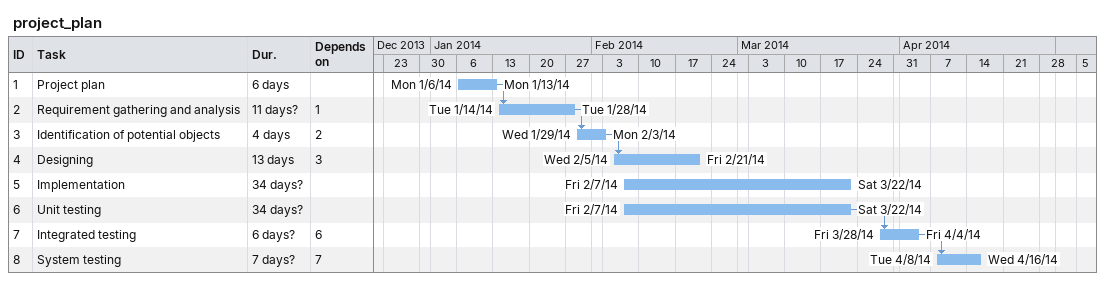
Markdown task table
project_plan

| ID | Task | Duration | Start | Finish | Predecessors |
|---|---|---|---|---|---|
| 1 | Project plan | 6d | 2014-01-06 | 2014-01-13 |  |
| 2 | Requirement gathering and analysis | 11d? | 2014-01-14 | 2014-01-28 | 1 |
| 3 | Identification of potential objects | 4d | 2014-01-29 | 2014-02-03 | 2 |
| 4 | Designing | 13d | 2014-02-05 | 2014-02-21 | 3 |
| 5 | Implementation | 34d? | 2014-02-07 | 2014-03-22 |  |
| 6 | Unit testing | 34d? | 2014-02-07 | 2014-03-22 |  |
| 7 | Integrated testing | 6d? | 2014-03-28 | 2014-04-04 | 6 |
| 8 | System testing | 7d? | 2014-04-08 | 2014-04-16 | 7 |
